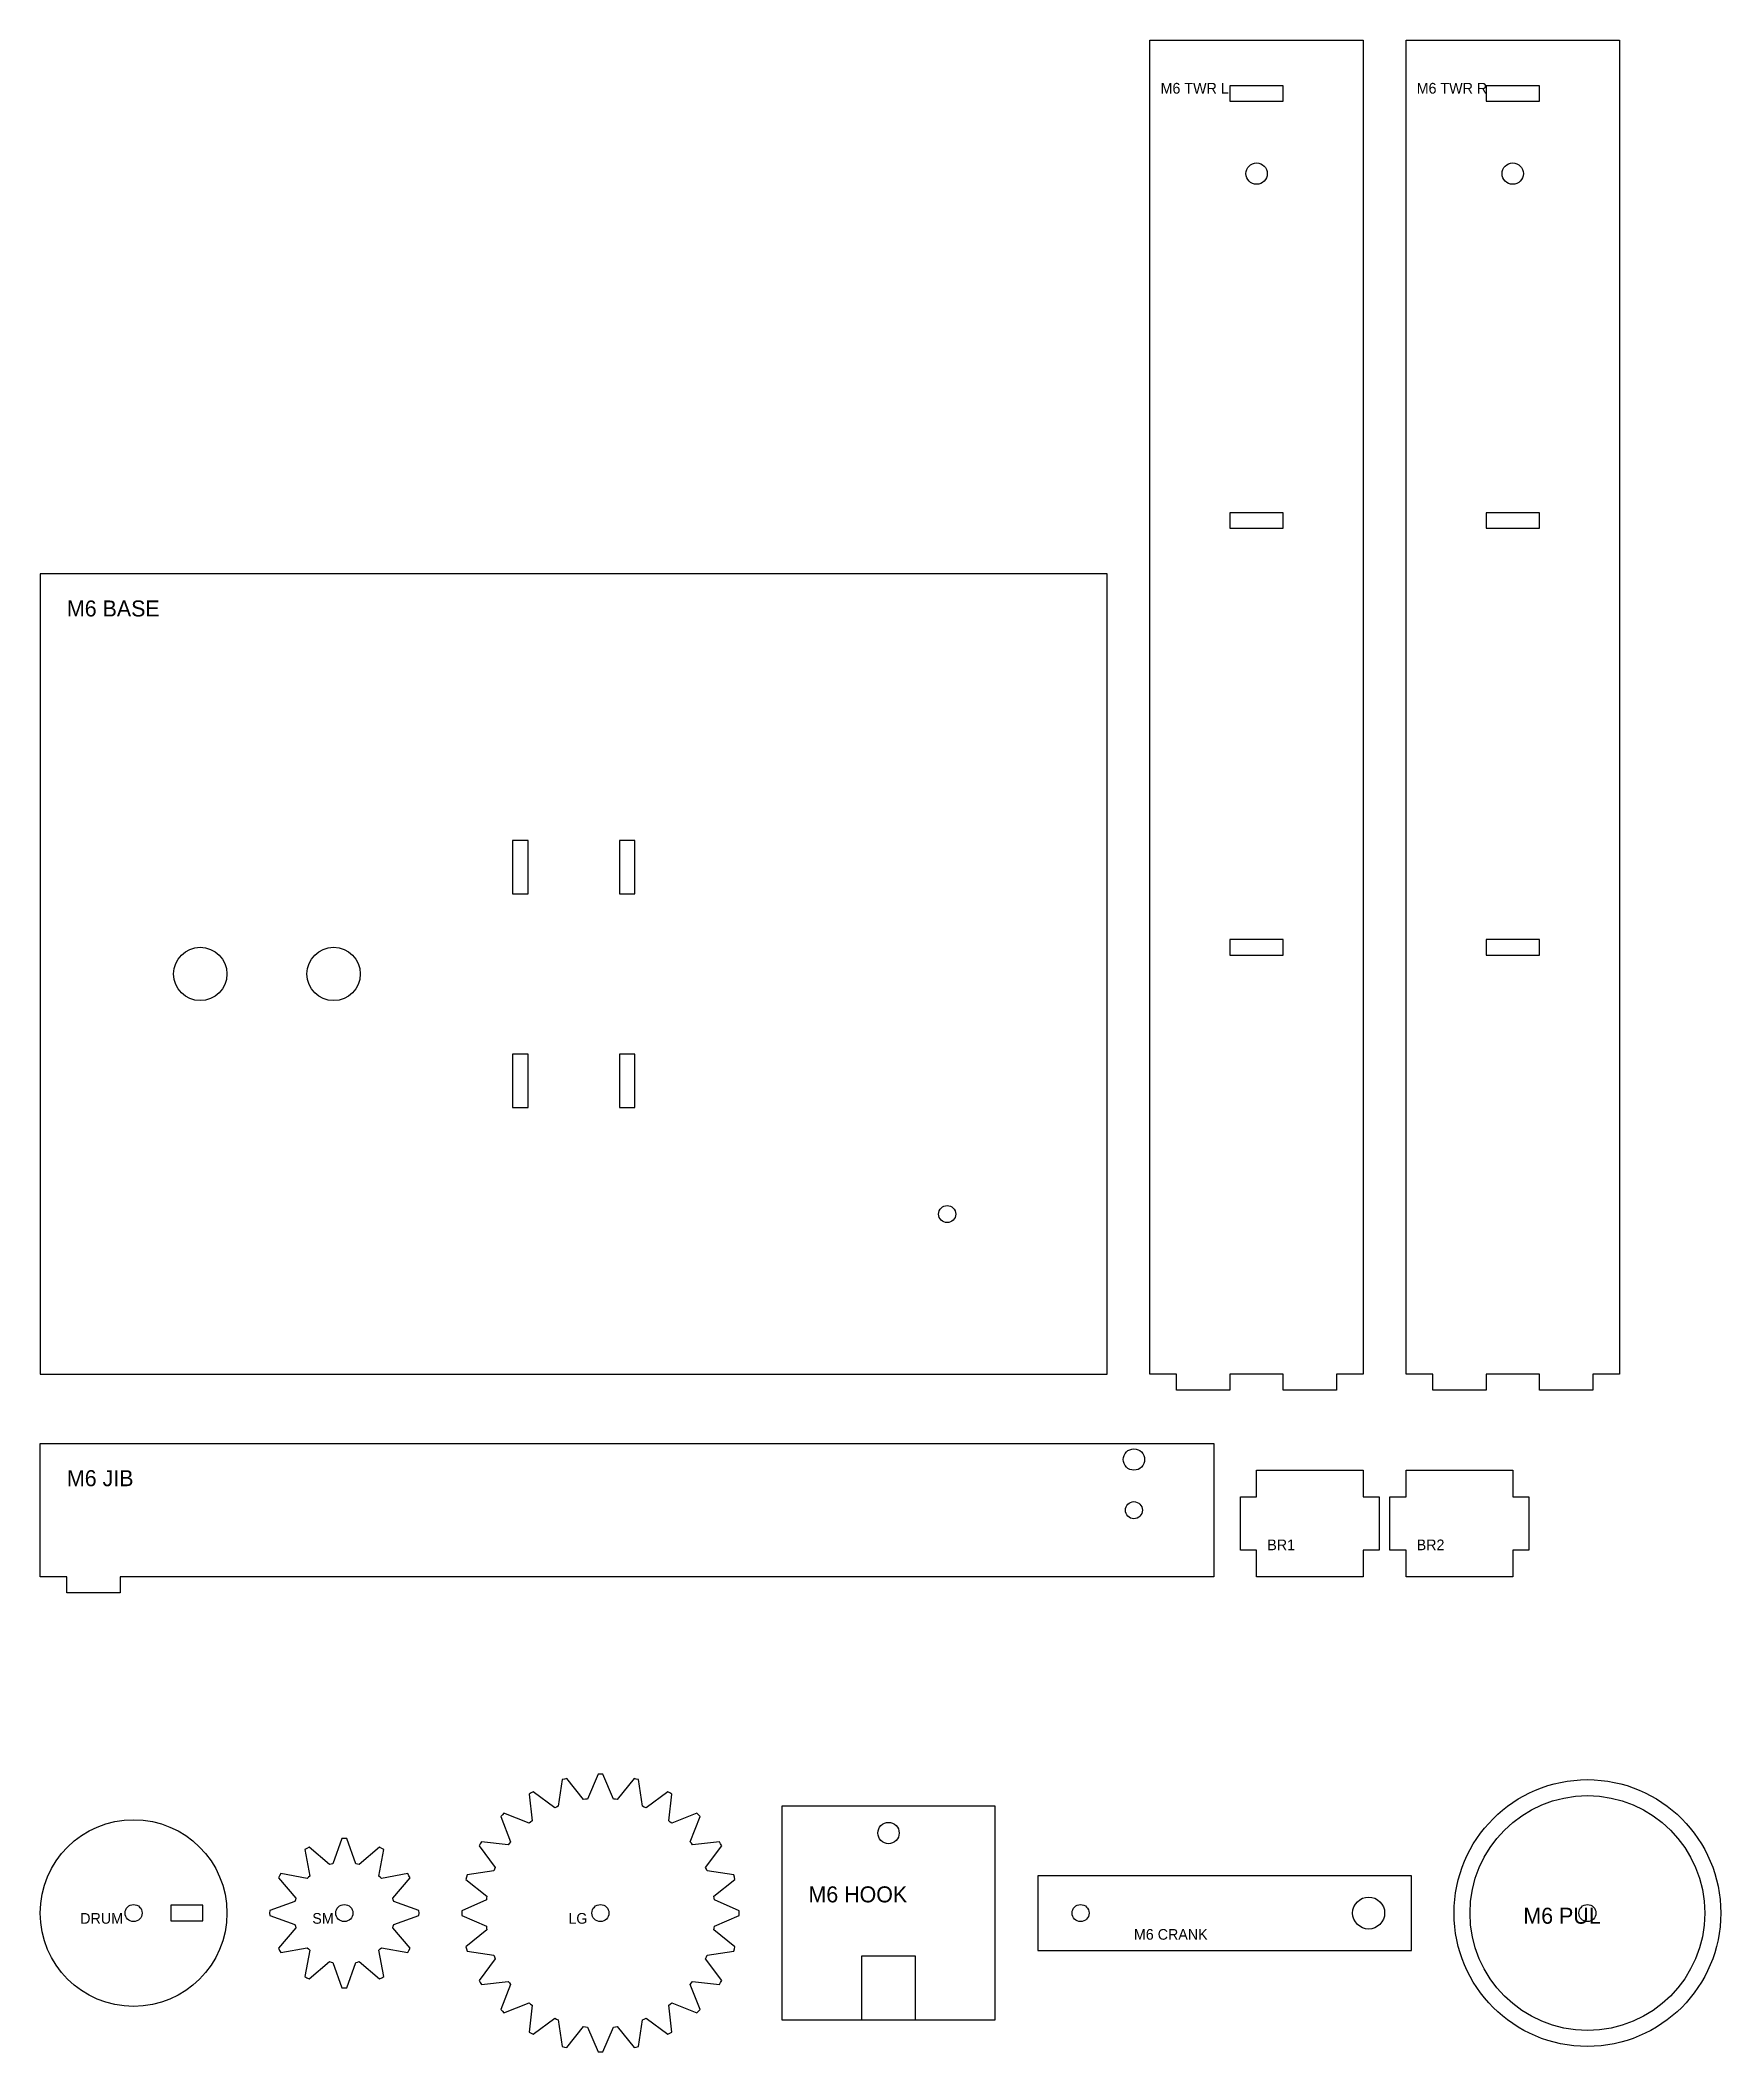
# Model space of a CAD drawing. Header units: metres. Extents: x 0 to 315, y -127 to 250.
import ezdxf

# ---------------------------------------------------------------- set-up
doc = ezdxf.new("R2010")
doc.units = ezdxf.units.M
doc.layers.add('CUTS', color=7, linetype='Continuous')
doc.layers.add('ENGRAVE', color=1, linetype='Continuous')

msp = doc.modelspace()

# ---------------------------------------------------------------- linework, layer by layer
at = {"layer": 'CUTS'}
for points in [[(208, 250), (248, 250), (248, 0), (243, 0), (243, -3), (233, -3), (233, 0), (223, 0), (223, -3), (213, -3), (213, 0), (208, 0)], [(256, 250), (296, 250), (296, 0), (291, 0), (291, -3), (281, -3), (281, 0), (271, 0), (271, -3), (261, -3), (261, 0), (256, 0)], [(223, 238.55), (233, 238.55), (233, 241.45), (223, 241.45)], [(271, 238.55), (281, 238.55), (281, 241.45), (271, 241.45)], [(223, 158.55), (233, 158.55), (233, 161.45), (223, 161.45)], [(271, 158.55), (281, 158.55), (281, 161.45), (271, 161.45)], [(0, 0), (200, 0), (200, 150), (0, 150)], [(88.55, 90), (91.45, 90), (91.45, 100), (88.55, 100)], [(108.55, 90), (111.45, 90), (111.45, 100), (108.55, 100)], [(223, 78.55), (233, 78.55), (233, 81.45), (223, 81.45)], [(271, 78.55), (281, 78.55), (281, 81.45), (271, 81.45)], [(88.55, 50), (91.45, 50), (91.45, 60), (88.55, 60)], [(108.55, 50), (111.45, 50), (111.45, 60), (108.55, 60)], [(0, -13), (220, -13), (220, -38), (15, -38), (15, -41), (5, -41), (5, -38), (0, -38)], [(228, -18), (248, -18), (248, -23), (251, -23), (251, -33), (248, -33), (248, -38), (228, -38), (228, -33), (225, -33), (225, -23), (228, -23)], [(256, -18), (276, -18), (276, -23), (279, -23), (279, -33), (276, -33), (276, -38), (256, -38), (256, -33), (253, -33), (253, -23), (256, -23)], [(131, -101.43), (131, -101), (131, -100.57), (126.36, -98.55), (126.32, -98.19), (126.27, -97.84), (130.22, -94.69), (130.11, -94.27), (130, -93.85), (125, -93.1), (124.86, -92.77), (124.72, -92.44), (127.73, -88.38), (127.52, -88), (127.3, -87.63), (122.27, -88.2), (122.06, -87.91), (121.84, -87.63), (123.69, -82.92), (123.38, -82.62), (123.08, -82.31), (118.37, -84.16), (118.09, -83.94), (117.8, -83.73), (118.37, -78.7), (118, -78.48), (117.62, -78.27), (113.56, -81.28), (113.23, -81.14), (112.9, -81), (112.15, -76), (111.73, -75.89), (111.31, -75.78), (108.16, -79.73), (107.81, -79.68), (107.45, -79.64), (105.43, -75), (105, -75), (104.57, -75), (102.55, -79.64), (102.19, -79.68), (101.84, -79.73), (98.69, -75.78), (98.27, -75.89), (97.85, -76), (97.1, -81), (96.77, -81.14), (96.44, -81.28), (92.38, -78.27), (92, -78.48), (91.63, -78.7), (92.2, -83.73), (91.91, -83.94), (91.63, -84.16), (86.92, -82.31), (86.62, -82.62), (86.31, -82.92), (88.16, -87.63), (87.94, -87.91), (87.73, -88.2), (82.7, -87.63), (82.48, -88), (82.27, -88.38), (85.28, -92.44), (85.14, -92.77), (85, -93.1), (80, -93.85), (79.89, -94.27), (79.78, -94.69), (83.73, -97.84), (83.68, -98.19), (83.64, -98.55), (79, -100.57), (79, -101), (79, -101.43), (83.64, -103.45), (83.68, -103.81), (83.73, -104.16), (79.78, -107.31), (79.89, -107.73), (80, -108.15), (85, -108.9), (85.14, -109.23), (85.28, -109.56), (82.27, -113.62), (82.48, -114), (82.7, -114.37), (87.73, -113.8), (87.94, -114.09), (88.16, -114.37), (86.31, -119.08), (86.62, -119.38), (86.92, -119.69), (91.63, -117.84), (91.91, -118.06), (92.2, -118.27), (91.63, -123.3), (92, -123.52), (92.38, -123.73), (96.44, -120.72), (96.77, -120.86), (97.1, -121), (97.85, -126), (98.27, -126.11), (98.69, -126.22), (101.84, -122.27), (102.19, -122.32), (102.55, -122.36), (104.57, -127), (105, -127), (105.43, -127), (107.45, -122.36), (107.81, -122.32), (108.16, -122.27), (111.31, -126.22), (111.73, -126.11), (112.15, -126), (112.9, -121), (113.23, -120.86), (113.56, -120.72), (117.62, -123.73), (118, -123.52), (118.37, -123.3), (117.8, -118.27), (118.09, -118.06), (118.37, -117.84), (123.08, -119.69), (123.38, -119.38), (123.69, -119.08), (121.84, -114.37), (122.06, -114.09), (122.27, -113.8), (127.3, -114.37), (127.52, -114), (127.73, -113.62), (124.72, -109.56), (124.86, -109.23), (125, -108.9), (130, -108.15), (130.11, -107.73), (130.22, -107.31), (126.27, -104.16), (126.32, -103.81), (126.36, -103.45)], [(139, -121), (179, -121), (179, -81), (139, -81)], [(70.99, -101.47), (71, -101), (70.99, -100.53), (66.25, -98.85), (66.18, -98.54), (66.09, -98.24), (69.35, -94.41), (69.12, -94), (68.88, -93.6), (63.94, -94.51), (63.72, -94.28), (63.49, -94.06), (64.4, -89.12), (64, -88.88), (63.59, -88.65), (59.76, -91.91), (59.46, -91.82), (59.15, -91.75), (57.47, -87.01), (57, -87), (56.53, -87.01), (54.85, -91.75), (54.54, -91.82), (54.24, -91.91), (50.41, -88.65), (50, -88.88), (49.6, -89.12), (50.51, -94.06), (50.28, -94.28), (50.06, -94.51), (45.12, -93.6), (44.88, -94), (44.65, -94.41), (47.91, -98.24), (47.82, -98.54), (47.75, -98.85), (43.01, -100.53), (43, -101), (43.01, -101.47), (47.75, -103.15), (47.82, -103.46), (47.91, -103.76), (44.65, -107.59), (44.88, -108), (45.12, -108.4), (50.06, -107.49), (50.28, -107.72), (50.51, -107.94), (49.6, -112.88), (50, -113.12), (50.41, -113.35), (54.24, -110.09), (54.54, -110.18), (54.85, -110.25), (56.53, -114.99), (57, -115), (57.47, -114.99), (59.15, -110.25), (59.46, -110.18), (59.76, -110.09), (63.59, -113.35), (64, -113.12), (64.4, -112.88), (63.49, -107.94), (63.72, -107.72), (63.94, -107.49), (68.88, -108.4), (69.12, -108), (69.35, -107.59), (66.09, -103.76), (66.18, -103.46), (66.25, -103.15)], [(187, -108), (257, -108), (257, -94), (187, -94)], [(24.5, -102.45), (30.5, -102.45), (30.5, -99.55), (24.5, -99.55)]]:
    msp.add_lwpolyline(points, close=True, dxfattribs=at)
msp.add_lwpolyline([(154, -121), (154, -109), (164, -109), (164, -121)], dxfattribs=at)
for centre, radius in [((228, 225), 2), ((276, 225), 2), ((30, 75), 5), ((55, 75), 5), ((170, 30), 1.6), ((205, -16), 2), ((205, -25.5), 1.6), ((290, -101), 25), ((17.5, -101), 17.5), ((159, -86), 2), ((249, -101), 3), ((17.5, -101), 1.6), ((57, -101), 1.6), ((105, -101), 1.6), ((195, -101), 1.6), ((290, -101), 1.6)]:
    msp.add_circle(centre, radius, dxfattribs=at)
at = {"layer": 'ENGRAVE'}
msp.add_circle((290, -101), 22, dxfattribs=at)

# ---------------------------------------------------------------- texts
for s, height, p in [('M6 TWR L', 2, (210, 240)), ('M6 TWR R', 2, (258, 240)), ('M6 BASE', 3, (5, 142)), ('M6 JIB', 3, (5, -21)), ('BR1', 2, (230, -33)), ('BR2', 2, (258, -33)), ('M6 HOOK', 3, (144, -99)), ('DRUM', 2, (7.5, -103)), ('SM', 2, (51, -103)), ('LG', 2, (99, -103)), ('M6 PUL', 3, (278, -103)), ('M6 CRANK', 2, (205, -106))]:
    msp.add_text(s, height=height, dxfattribs=at).set_placement(p)

doc.saveas('drawing.dxf')
